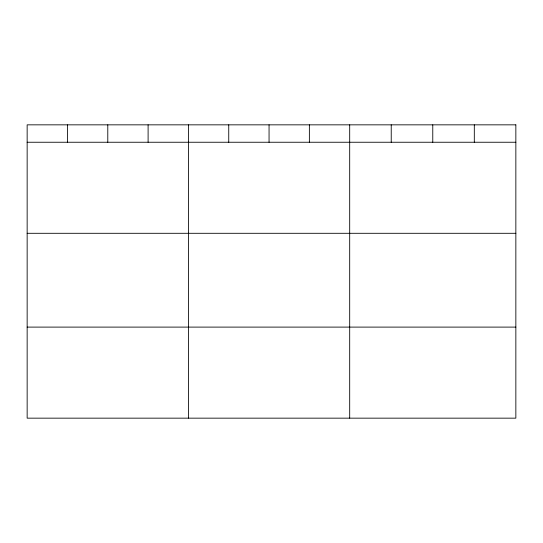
<?xml version="1.0" encoding="UTF-8"?>
<svg xmlns="http://www.w3.org/2000/svg" width="543" height="543" viewBox="0 0 543 543"><rect width="100%" height="100%" fill="white"/><g stroke="black" fill="none" stroke-linecap="round" stroke-linejoin="round"><path stroke-width="0.81" d="M27.15 142.246L515.85 142.246M27.15 233.3L515.85 233.3M27.15 327.103L515.85 327.103M474.31 124.842L474.31 142.246M432.771 124.842L432.771 142.246M391.231 124.842L391.231 142.246M349.692 124.842L349.692 418.158M309.374 124.842L309.374 142.246M269.056 124.842L269.056 142.246M228.739 124.842L228.739 142.246M188.421 124.842L188.421 418.158M148.103 124.842L148.103 142.246M107.785 124.842L107.785 142.246M67.468 124.842L67.468 142.246M515.85 124.842L27.15 124.842L27.15 418.158L515.85 418.158L515.85 124.842"/></g></svg>
